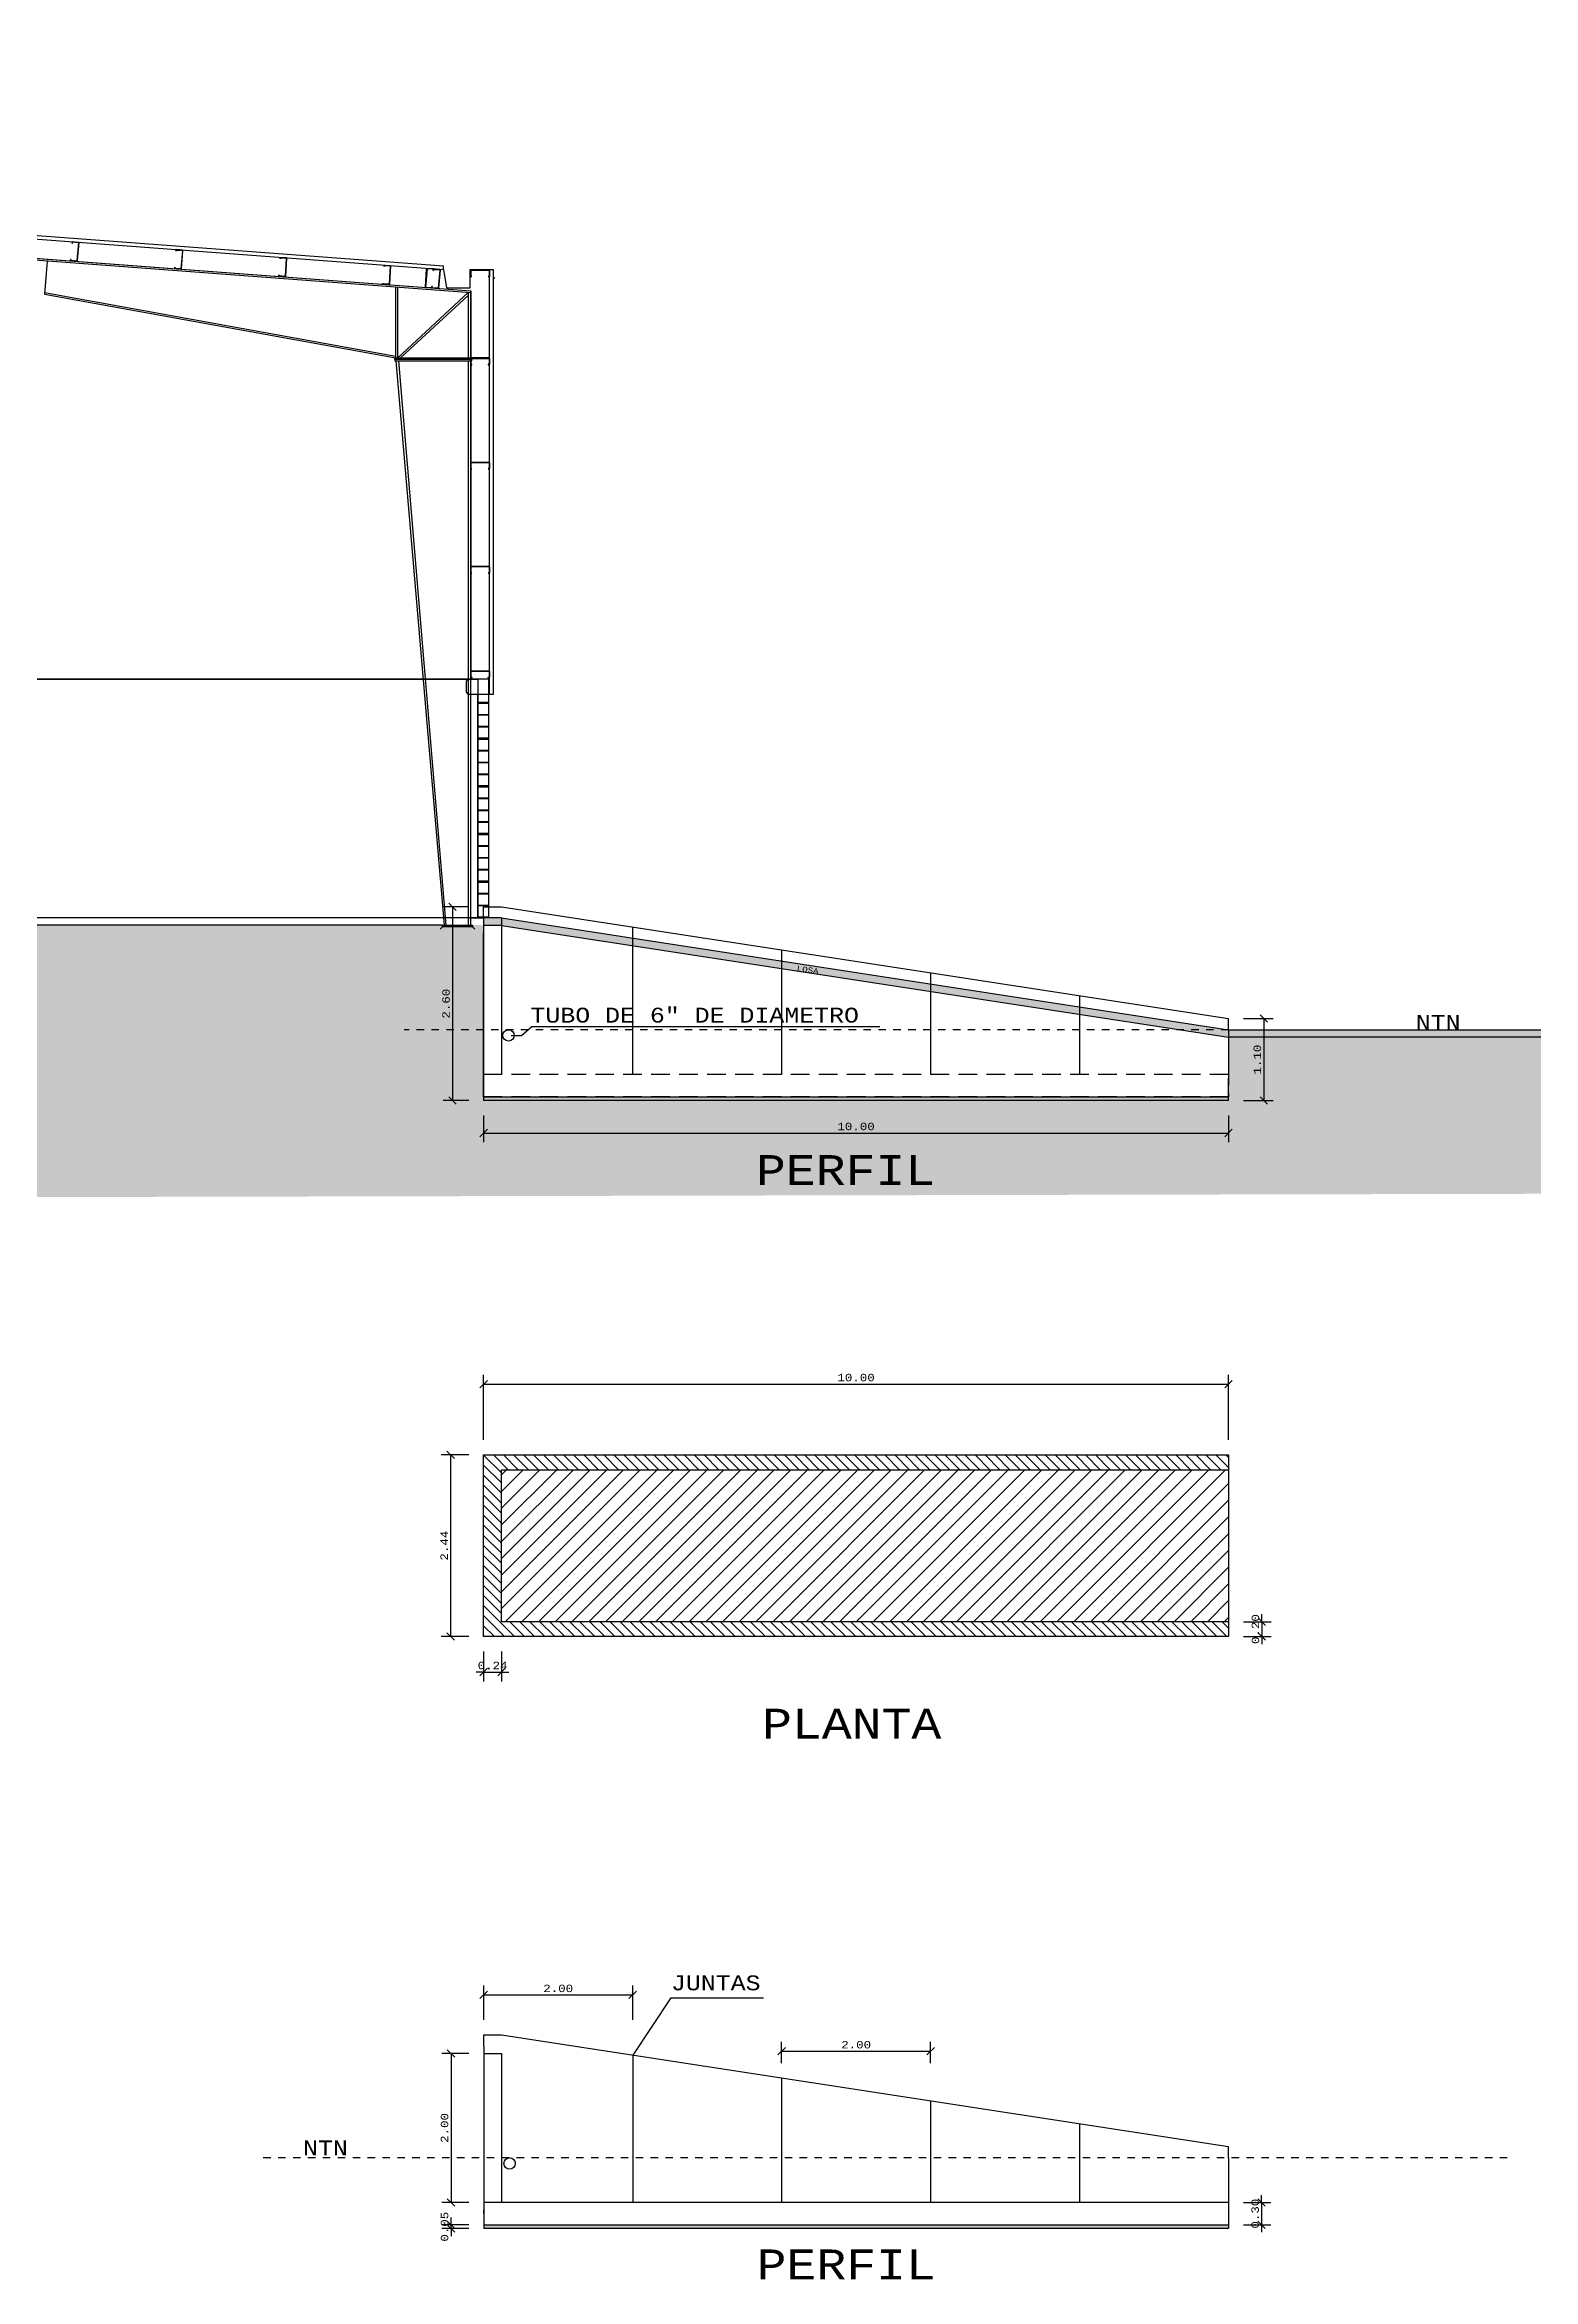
# Model space of a CAD drawing. Header units: metres. Extents: x -108 to 1267, y -15 to 572.
# Drawn here: x -24.37 to -4.38, y 25.12 to 55.12 of the extents above; entities that cross this region are included whole.
import ezdxf

# ---------------------------------------------------------------- set-up
doc = ezdxf.new("R2010")
doc.units = ezdxf.units.M
doc.linetypes.add('DASHED2', pattern=[0.375, 0.25, -0.125])
doc.layers.get('Defpoints').update_dxf_attribs({"lineweight": 0})
for name, color, linetype in [('1- 09', 2, 'Continuous'), ('1- 1', 1, 'Continuous'), ('1- 2', 223, 'Continuous'), ('1- 3', 3, 'Continuous')]:
    doc.layers.add(name, color=color, linetype=linetype)
for name, color, linetype, lineweight in [('2', 223, 'Continuous', 5), ('3', 3, 'Continuous', 0), ('Cotas', 144, 'Continuous', 0), ('hatch', 9, 'Continuous', 0)]:
    doc.layers.add(name, color=color, linetype=linetype, lineweight=lineweight)
doc.styles.add('corrier new', font='cour.ttf', dxfattribs={"height": 0.1})
doc.styles.get("Standard").update_dxf_attribs({"font": 'cour.ttf', "height": 0.1})
doc.dimstyles.new('Ing_metros_anotativa', dxfattribs={"dimscale": 0, "dimtxt": 0.1, "dimasz": 0.1, "dimexe": 0.125, "dimexo": 0.2, "dimgap": 0.03, "dimtad": 1, "dimzin": 1, "dimdsep": 46, "dimtxsty": 'corrier new', "dimblk": 'OBLIQUE', "dimcen": 0, "dimadec": 0, "dimazin": 0, "dimtfac": 1, "dimtix": 1, "dimtmove": 0, "dimatfit": 3, "dimfxl": 1, "dimarcsym": 0})

# ---------------------------------------------------------------- blocks, each defined once
blk = doc.blocks.new('_Oblique')
at = {"color": 0, "linetype": 'ByBlock', "lineweight": -2}
blk.add_line((-0.5, -0.5), (0.5, 0.5), dxfattribs=at)
blk = doc.blocks.new('*D94')
at = {"layer": 'Cotas', "color": 0, "lineweight": -2, "transparency": 16777216}
for p, q in [((-18.675, 43.545), (-19.018, 43.545)), ((-18.893, 43.545), (-18.893, 40.945)), ((-18.675, 40.945), (-19.018, 40.945))]:
    blk.add_line(p, q, dxfattribs=at)
at = {"layer": 'Defpoints', "color": 0, "transparency": 16777216}
for p in [(-18.475, 43.545), (-18.893, 40.945), (-18.475, 40.945)]:
    blk.add_point(p, dxfattribs=at)
at = {"layer": 'Cotas', "color": 0, "lineweight": -2, "transparency": 16777216, "xscale": 0.1, "yscale": 0.1, "zscale": 0.1}
for p, rotation in [((-18.893, 43.545), 90), ((-18.893, 40.945), 270)]:
    blk.add_blockref('_Oblique', p, dxfattribs=dict(at, rotation=rotation))
at = {"layer": 'Cotas', "color": 0, "transparency": 16777216, "insert": (-18.979, 42.245), "char_height": 0.1, "attachment_point": 5, "rotation": 90, "style": 'corrier new'}
blk.add_mtext('2.60', dxfattribs=at)
blk = doc.blocks.new('*D95')
at = {"layer": 'Cotas', "color": 0, "lineweight": -2, "transparency": 16777216}
for p, q in [((-18.475, 40.745), (-18.475, 40.384)), ((-18.475, 40.509), (-8.475, 40.509)), ((-8.475, 40.745), (-8.475, 40.384))]:
    blk.add_line(p, q, dxfattribs=at)
at = {"layer": 'Defpoints', "color": 0, "transparency": 16777216}
for p in [(-18.475, 40.945), (-8.475, 40.945), (-8.475, 40.509)]:
    blk.add_point(p, dxfattribs=at)
at = {"layer": 'Cotas', "color": 0, "lineweight": -2, "transparency": 16777216, "xscale": 0.1, "yscale": 0.1, "zscale": 0.1, "rotation": 180}
blk.add_blockref('_Oblique', (-18.475, 40.509), dxfattribs=at)
at = {"layer": 'Cotas', "color": 0, "lineweight": -2, "transparency": 16777216, "xscale": 0.1, "yscale": 0.1, "zscale": 0.1}
blk.add_blockref('_Oblique', (-8.475, 40.509), dxfattribs=at)
at = {"layer": 'Cotas', "color": 0, "transparency": 16777216, "insert": (-13.475, 40.596), "char_height": 0.1, "attachment_point": 5, "style": 'corrier new'}
blk.add_mtext('10.00', dxfattribs=at)
blk = doc.blocks.new('*D96')
at = {"layer": 'Cotas', "color": 0, "lineweight": -2, "transparency": 16777216}
for p, q in [((-8.275, 42.045), (-7.876, 42.045)), ((-8.001, 42.045), (-8.001, 40.945)), ((-8.275, 40.945), (-7.876, 40.945))]:
    blk.add_line(p, q, dxfattribs=at)
at = {"layer": 'Defpoints', "color": 0, "transparency": 16777216}
for p in [(-8.475, 42.045), (-8.475, 40.945), (-8.001, 40.945)]:
    blk.add_point(p, dxfattribs=at)
at = {"layer": 'Cotas', "color": 0, "lineweight": -2, "transparency": 16777216, "xscale": 0.1, "yscale": 0.1, "zscale": 0.1}
for p, rotation in [((-8.001, 42.045), 90), ((-8.001, 40.945), 270)]:
    blk.add_blockref('_Oblique', p, dxfattribs=dict(at, rotation=rotation))
at = {"layer": 'Cotas', "color": 0, "transparency": 16777216, "insert": (-8.088, 41.495), "char_height": 0.1, "attachment_point": 5, "rotation": 90, "style": 'corrier new'}
blk.add_mtext('1.10', dxfattribs=at)
blk = doc.blocks.new('*D97')
at = {"layer": 'Cotas', "color": 0, "lineweight": -2, "transparency": 16777216}
for p, q in [((-18.475, 36.39), (-18.475, 37.264)), ((-8.475, 36.39), (-8.475, 37.264)), ((-18.475, 37.139), (-8.475, 37.139))]:
    blk.add_line(p, q, dxfattribs=at)
at = {"layer": 'Defpoints', "color": 0, "transparency": 16777216}
for p in [(-8.475, 37.139), (-18.475, 36.19), (-8.475, 36.19)]:
    blk.add_point(p, dxfattribs=at)
at = {"layer": 'Cotas', "color": 0, "lineweight": -2, "transparency": 16777216, "xscale": 0.1, "yscale": 0.1, "zscale": 0.1, "rotation": 180}
blk.add_blockref('_Oblique', (-18.475, 37.139), dxfattribs=at)
at = {"layer": 'Cotas', "color": 0, "lineweight": -2, "transparency": 16777216, "xscale": 0.1, "yscale": 0.1, "zscale": 0.1}
blk.add_blockref('_Oblique', (-8.475, 37.139), dxfattribs=at)
at = {"layer": 'Cotas', "color": 0, "transparency": 16777216, "insert": (-13.475, 37.226), "char_height": 0.1, "attachment_point": 5, "style": 'corrier new'}
blk.add_mtext('10.00', dxfattribs=at)
blk = doc.blocks.new('*D98')
at = {"layer": 'Cotas', "color": 0, "lineweight": -2, "transparency": 16777216}
for p, q in [((-18.675, 36.19), (-19.043, 36.19)), ((-18.918, 36.19), (-18.918, 33.75)), ((-18.675, 33.75), (-19.043, 33.75))]:
    blk.add_line(p, q, dxfattribs=at)
at = {"layer": 'Defpoints', "color": 0, "transparency": 16777216}
for p in [(-18.475, 36.19), (-18.918, 33.75), (-18.475, 33.75)]:
    blk.add_point(p, dxfattribs=at)
at = {"layer": 'Cotas', "color": 0, "lineweight": -2, "transparency": 16777216, "xscale": 0.1, "yscale": 0.1, "zscale": 0.1}
for p, rotation in [((-18.918, 36.19), 90), ((-18.918, 33.75), 270)]:
    blk.add_blockref('_Oblique', p, dxfattribs=dict(at, rotation=rotation))
at = {"layer": 'Cotas', "color": 0, "transparency": 16777216, "insert": (-19.004, 34.97), "char_height": 0.1, "attachment_point": 5, "rotation": 90, "style": 'corrier new'}
blk.add_mtext('2.44', dxfattribs=at)
blk = doc.blocks.new('*D99')
at = {"layer": 'Cotas', "color": 0, "lineweight": -2, "transparency": 16777216}
for p, q in [((-18.475, 33.55), (-18.475, 33.149)), ((-18.235, 33.55), (-18.235, 33.149)), ((-18.475, 33.274), (-18.575, 33.274)), ((-18.475, 33.274), (-18.235, 33.274)), ((-18.235, 33.274), (-18.135, 33.274))]:
    blk.add_line(p, q, dxfattribs=at)
at = {"layer": 'Defpoints', "color": 0, "transparency": 16777216}
for p in [(-18.475, 33.75), (-18.235, 33.75), (-18.235, 33.274)]:
    blk.add_point(p, dxfattribs=at)
at = {"layer": 'Cotas', "color": 0, "lineweight": -2, "transparency": 16777216, "xscale": 0.1, "yscale": 0.1, "zscale": 0.1}
blk.add_blockref('_Oblique', (-18.475, 33.274), dxfattribs=at)
at = {"layer": 'Cotas', "color": 0, "lineweight": -2, "transparency": 16777216, "xscale": 0.1, "yscale": 0.1, "zscale": 0.1, "rotation": 180}
blk.add_blockref('_Oblique', (-18.235, 33.274), dxfattribs=at)
at = {"layer": 'Cotas', "color": 0, "transparency": 16777216, "insert": (-18.355, 33.361), "char_height": 0.1, "attachment_point": 5, "style": 'corrier new'}
blk.add_mtext('0.24', dxfattribs=at)
blk = doc.blocks.new('*D100')
at = {"layer": 'Cotas', "color": 0, "lineweight": -2, "transparency": 16777216}
for p, q in [((-8.275, 33.95), (-7.902, 33.95)), ((-8.027, 33.95), (-8.027, 34.05)), ((-8.027, 33.95), (-8.027, 33.75)), ((-8.275, 33.75), (-7.902, 33.75)), ((-8.027, 33.75), (-8.027, 33.65))]:
    blk.add_line(p, q, dxfattribs=at)
at = {"layer": 'Defpoints', "color": 0, "transparency": 16777216}
for p in [(-8.475, 33.95), (-8.475, 33.75), (-8.027, 33.75)]:
    blk.add_point(p, dxfattribs=at)
at = {"layer": 'Cotas', "color": 0, "lineweight": -2, "transparency": 16777216, "xscale": 0.1, "yscale": 0.1, "zscale": 0.1}
for p, rotation in [((-8.027, 33.95), 270), ((-8.027, 33.75), 90)]:
    blk.add_blockref('_Oblique', p, dxfattribs=dict(at, rotation=rotation))
at = {"layer": 'Cotas', "color": 0, "transparency": 16777216, "insert": (-8.113, 33.85), "char_height": 0.1, "attachment_point": 5, "rotation": 90, "style": 'corrier new'}
blk.add_mtext('0.20', dxfattribs=at)
blk = doc.blocks.new('*D101')
at = {"layer": 'Cotas', "color": 0, "lineweight": -2, "transparency": 16777216}
for p, q in [((-18.674, 28.154), (-19.038, 28.154)), ((-18.913, 28.154), (-18.913, 26.154)), ((-18.674, 26.154), (-19.038, 26.154))]:
    blk.add_line(p, q, dxfattribs=at)
at = {"layer": 'Defpoints', "color": 0, "transparency": 16777216}
for p in [(-18.474, 28.154), (-18.913, 26.154), (-18.474, 26.154)]:
    blk.add_point(p, dxfattribs=at)
at = {"layer": 'Cotas', "color": 0, "lineweight": -2, "transparency": 16777216, "xscale": 0.1, "yscale": 0.1, "zscale": 0.1}
for p, rotation in [((-18.913, 28.154), 90), ((-18.913, 26.154), 270)]:
    blk.add_blockref('_Oblique', p, dxfattribs=dict(at, rotation=rotation))
at = {"layer": 'Cotas', "color": 0, "transparency": 16777216, "insert": (-18.999, 27.154), "char_height": 0.1, "attachment_point": 5, "rotation": 90, "style": 'corrier new'}
blk.add_mtext('2.00', dxfattribs=at)
blk = doc.blocks.new('*D102')
at = {"layer": 'Cotas', "color": 0, "lineweight": -2, "transparency": 16777216}
for p, q in [((-8.274, 26.154), (-7.906, 26.154)), ((-8.031, 26.154), (-8.031, 26.254)), ((-8.031, 26.154), (-8.031, 25.854)), ((-8.274, 25.854), (-7.906, 25.854)), ((-8.031, 25.854), (-8.031, 25.754))]:
    blk.add_line(p, q, dxfattribs=at)
at = {"layer": 'Defpoints', "color": 0, "transparency": 16777216}
for p in [(-8.474, 26.154), (-8.474, 25.854), (-8.031, 25.854)]:
    blk.add_point(p, dxfattribs=at)
at = {"layer": 'Cotas', "color": 0, "lineweight": -2, "transparency": 16777216, "xscale": 0.1, "yscale": 0.1, "zscale": 0.1}
for p, rotation in [((-8.031, 26.154), 270), ((-8.031, 25.854), 90)]:
    blk.add_blockref('_Oblique', p, dxfattribs=dict(at, rotation=rotation))
at = {"layer": 'Cotas', "color": 0, "transparency": 16777216, "insert": (-8.117, 26.004), "char_height": 0.1, "attachment_point": 5, "rotation": 90, "style": 'corrier new'}
blk.add_mtext('0.30', dxfattribs=at)
blk = doc.blocks.new('*D103')
at = {"layer": 'Cotas', "color": 0, "lineweight": -2, "transparency": 16777216}
for p, q in [((-18.474, 28.604), (-18.474, 29.065)), ((-18.474, 28.94), (-16.474, 28.94)), ((-16.474, 28.604), (-16.474, 29.065))]:
    blk.add_line(p, q, dxfattribs=at)
at = {"layer": 'Defpoints', "color": 0, "transparency": 16777216}
for p in [(-16.474, 28.94), (-18.474, 28.404), (-16.474, 28.404)]:
    blk.add_point(p, dxfattribs=at)
at = {"layer": 'Cotas', "color": 0, "lineweight": -2, "transparency": 16777216, "xscale": 0.1, "yscale": 0.1, "zscale": 0.1, "rotation": 180}
blk.add_blockref('_Oblique', (-18.474, 28.94), dxfattribs=at)
at = {"layer": 'Cotas', "color": 0, "lineweight": -2, "transparency": 16777216, "xscale": 0.1, "yscale": 0.1, "zscale": 0.1}
blk.add_blockref('_Oblique', (-16.474, 28.94), dxfattribs=at)
at = {"layer": 'Cotas', "color": 0, "transparency": 16777216, "insert": (-17.474, 29.027), "char_height": 0.1, "attachment_point": 5, "style": 'corrier new'}
blk.add_mtext('2.00', dxfattribs=at)
blk = doc.blocks.new('*D104')
at = {"layer": 'Cotas', "color": 0, "lineweight": -2, "transparency": 16777216}
for p, q in [((-14.474, 28.026), (-14.474, 28.31)), ((-12.474, 28.026), (-12.474, 28.31)), ((-14.474, 28.185), (-12.474, 28.185))]:
    blk.add_line(p, q, dxfattribs=at)
at = {"layer": 'Defpoints', "color": 0, "transparency": 16777216}
for p in [(-12.474, 28.185), (-14.474, 27.826), (-12.474, 27.826)]:
    blk.add_point(p, dxfattribs=at)
at = {"layer": 'Cotas', "color": 0, "lineweight": -2, "transparency": 16777216, "xscale": 0.1, "yscale": 0.1, "zscale": 0.1, "rotation": 180}
blk.add_blockref('_Oblique', (-14.474, 28.185), dxfattribs=at)
at = {"layer": 'Cotas', "color": 0, "lineweight": -2, "transparency": 16777216, "xscale": 0.1, "yscale": 0.1, "zscale": 0.1}
blk.add_blockref('_Oblique', (-12.474, 28.185), dxfattribs=at)
at = {"layer": 'Cotas', "color": 0, "transparency": 16777216, "insert": (-13.474, 28.271), "char_height": 0.1, "attachment_point": 5, "style": 'corrier new'}
blk.add_mtext('2.00', dxfattribs=at)
blk = doc.blocks.new('*D120')
at = {"layer": 'Cotas', "color": 0, "lineweight": -2, "transparency": 16777216}
for p, q in [((-18.674, 25.854), (-19.038, 25.854)), ((-18.674, 25.804), (-19.038, 25.804)), ((-18.913, 25.854), (-18.913, 25.954)), ((-18.913, 25.804), (-18.913, 25.854)), ((-18.913, 25.804), (-18.913, 25.704))]:
    blk.add_line(p, q, dxfattribs=at)
at = {"layer": 'Defpoints', "color": 0, "transparency": 16777216}
for p in [(-18.913, 25.854), (-18.474, 25.854), (-18.474, 25.804)]:
    blk.add_point(p, dxfattribs=at)
at = {"layer": 'Cotas', "color": 0, "lineweight": -2, "transparency": 16777216, "xscale": 0.1, "yscale": 0.1, "zscale": 0.1}
for p, rotation in [((-18.913, 25.854), 270), ((-18.913, 25.804), 90)]:
    blk.add_blockref('_Oblique', p, dxfattribs=dict(at, rotation=rotation))
at = {"layer": 'Cotas', "color": 0, "transparency": 16777216, "insert": (-18.999, 25.829), "char_height": 0.1, "attachment_point": 5, "rotation": 90, "style": 'corrier new'}
blk.add_mtext('0.05', dxfattribs=at)

msp = doc.modelspace()

# ---------------------------------------------------------------- hatches: boundary and pattern name
at = {"transparency": 33554687}
h = msp.add_hatch(dxfattribs=at)
h.set_pattern_fill('AR-CONC', color=32, scale=0.005, angle=45)
h.set_pattern_definition([(95, (-958.60415, -757.5745), (0.70047325, 0.5877669), [0.09525, -1.04775]), (40, (-958.6042, -757.5745), (-0.8000923, 0.55088364), [0.0762, -0.8382029]), (145.451445, (-958.5458, -757.5255), (-0.099619, 1.1386505), [0.08095004, -0.8904512]), (91.1842, (-958.7838, -757.3949), (1.1070512, 0.8097671), [0.142875, -1.571625]), (141.63556, (-958.6915, -757.3274), (-0.0354331, 1.7141338), [0.1214251, -1.335678]), (36.18415, (-958.7838, -757.3949), (-0.0354331, 1.7141338), [0.1142998, -1.2572987]), (66, (-958.64905, -757.35), (0.8975999, 0.17447575), [0.09525, -1.04775]), (11, (-958.6491, -757.35), (-0.4326996, 0.869706), [0.0762, -0.8382]), (116.451445, (-958.57425, -757.33546), (0.46490026, 1.0441817), [0.08095004, -0.8904497]), (82.5, (-958.60415, -757.5745), (-0.288027345, 0.30986707), [0, -0.82804, 0, -0.8509, 0, -0.841375]), (52.5, (-958.60415, -757.5745), (-0.11794864, 0.590435), [0, -0.48514, 0, -0.80899, 0, -0.320675]), (12.5, (-958.8044, -757.77476), (0.499639315, 0.45913098), [0, -0.3175, 0, -0.9906, 0, -1.31445]), (2.5, (-958.8942, -757.86456), (0.43381952, 0.61361196), [0, -0.41275, 0, -0.65786, 0, -0.93345])])
edge = h.paths.add_edge_path()
edge.add_spline(control_points=[(-41.706, 43.276), (-41.706, 43.276), (-41.658, 43.174), (-41.658, 43.174), (-41.658, 43.174), (-41.635, 43.087), (-41.635, 43.087)], knot_values=[10.00002, 10.00002, 10.00002, 10.00002, 11.00002, 11.00002, 11.00002, 12, 12, 12, 12], degree=3, periodic=0)
edge.add_line((-41.616, 43.082), (-41.634, 43.064))
edge.add_spline(control_points=[(-41.635, 43.087), (-41.618, 43.018), (-41.631, 42.907), (-41.656, 42.781)], knot_values=[9.647402, 9.647402, 9.647402, 9.647402, 10, 10, 10, 10], degree=3, periodic=0)
edge.add_spline(control_points=[(-41.656, 42.781), (-41.703, 42.549), (-41.794, 42.267), (-41.824, 42.099)], knot_values=[9, 9, 9, 9, 9.647402, 9.647402, 9.647402, 9.647402], degree=3, periodic=0)
edge.add_spline(control_points=[(-41.824, 42.099), (-41.824, 42.099), (-41.824, 42.093), (-41.824, 42.084)], knot_values=[8.647116, 8.647116, 8.647116, 8.647116, 9, 9, 9, 9], degree=3, periodic=0)
edge.add_spline(control_points=[(-41.824, 42.044), (-41.824, 42.044), (-41.816, 42.02), (-41.816, 42.02)], knot_values=[7.00001, 7.00001, 7.00001, 7.00001, 7.99999, 7.99999, 7.99999, 7.99999], degree=3, periodic=0)
edge.add_spline(control_points=[(-41.816, 42.02), (-41.804, 41.925), (-41.813, 41.827), (-41.872, 41.744)], knot_values=[6, 6, 6, 6, 7, 7, 7, 7], degree=3, periodic=0)
edge.add_line((-41.818, 41.821), (-41.855, 41.784))
edge.add_spline(control_points=[(-41.816, 42.02), (-41.804, 41.925), (-41.813, 41.827), (-41.872, 41.744)], knot_values=[6, 6, 6, 6, 7, 7, 7, 7], degree=3, periodic=0)
edge.add_spline(control_points=[(-41.872, 41.744), (-41.872, 41.744), (-41.895, 41.705), (-41.895, 41.705), (-41.895, 41.705), (-41.895, 41.705), (-41.895, 41.705)], knot_values=[4.99999, 4.99999, 4.99999, 4.99999, 5.99999, 5.99999, 5.99999, 6, 6, 6, 6], degree=3, periodic=0)
edge.add_spline(control_points=[(-41.895, 41.705), (-41.895, 41.705), (-41.911, 41.665), (-41.911, 41.665)], knot_values=[4.00001, 4.00001, 4.00001, 4.00001, 4.99999, 4.99999, 4.99999, 4.99999], degree=3, periodic=0)
edge.add_spline(control_points=[(-41.911, 41.665), (-42.002, 41.522), (-41.979, 41.433), (-42.037, 41.286)], knot_values=[3, 3, 3, 3, 4, 4, 4, 4], degree=3, periodic=0)
edge.add_line((-42.013, 41.358), (-42.018, 41.353))
edge.add_spline(control_points=[(-41.911, 41.665), (-42.002, 41.522), (-41.979, 41.433), (-42.037, 41.286)], knot_values=[3, 3, 3, 3, 4, 4, 4, 4], degree=3, periodic=0)
edge.add_spline(control_points=[(-42.061, 41.207), (-42.061, 41.207), (-42.101, 41.104), (-42.101, 41.104)], knot_values=[1.00001, 1.00001, 1.00001, 1.00001, 1.99999, 1.99999, 1.99999, 1.99999], degree=3, periodic=0)
edge.add_spline(control_points=[(-42.101, 41.104), (-42.101, 41.104), (-42.156, 40.978), (-42.156, 40.978)], knot_values=[0.00001, 0.00001, 0.00001, 0.00001, 0.99999, 0.99999, 0.99999, 0.99999], degree=3, periodic=0)
edge.add_line((-42.18, 40.923), (-45.331, 40.923))
edge.add_line((-45.331, 40.923), (-45.331, 40.996))
edge.add_spline(control_points=[(-45.379, 41.104), (-45.379, 41.104), (-45.323, 40.978), (-45.323, 40.978)], knot_values=[0, 0, 0, 0, 0.99999, 0.99999, 0.99999, 0.99999], degree=3, periodic=0)
edge.add_spline(control_points=[(-45.442, 41.286), (-45.442, 41.286), (-45.418, 41.207), (-45.418, 41.207), (-45.418, 41.207), (-45.418, 41.207), (-45.418, 41.207)], knot_values=[1.99999, 1.99999, 1.99999, 1.99999, 2.99999, 2.99999, 2.99999, 3, 3, 3, 3], degree=3, periodic=0)
edge.add_spline(control_points=[(-45.442, 41.286), (-45.497, 41.415), (-45.479, 41.483), (-45.517, 41.574)], knot_values=[3, 3, 3, 3, 3.769896, 3.769896, 3.769896, 3.769896], degree=3, periodic=0)
edge.add_spline(control_points=[(-45.517, 41.574), (-45.528, 41.602), (-45.544, 41.631), (-45.568, 41.665)], knot_values=[3.769896, 3.769896, 3.769896, 3.769896, 4, 4, 4, 4], degree=3, periodic=0)
edge.add_line((-45.615, 41.737), (-45.608, 41.744))
edge.add_spline(control_points=[(-45.608, 41.744), (-45.662, 41.834), (-45.686, 41.919), (-45.655, 42.021)], knot_values=[6.000083, 6.000083, 6.000083, 6.000083, 7, 7, 7, 7], degree=3, periodic=0)
edge.add_line((-45.684, 41.928), (-45.659, 41.954))
edge.add_spline(control_points=[(-45.608, 41.744), (-45.662, 41.834), (-45.686, 41.919), (-45.655, 42.021)], knot_values=[6.000083, 6.000083, 6.000083, 6.000083, 7, 7, 7, 7], degree=3, periodic=0)
edge.add_spline(control_points=[(-45.655, 42.021), (-45.655, 42.021), (-45.655, 42.099), (-45.655, 42.099)], knot_values=[7.00001, 7.00001, 7.00001, 7.00001, 8, 8, 8, 8], degree=3, periodic=0)
edge.add_spline(control_points=[(-45.655, 42.099), (-45.66, 42.131), (-45.668, 42.167), (-45.677, 42.204)], knot_values=[8, 8, 8, 8, 8.118448, 8.118448, 8.118448, 8.118448], degree=3, periodic=0)
edge.add_spline(control_points=[(-45.677, 42.204), (-45.692, 42.27), (-45.711, 42.343), (-45.731, 42.418)], knot_values=[8.118448, 8.118448, 8.118448, 8.118448, 8.322749, 8.322749, 8.322749, 8.322749], degree=3, periodic=0)
edge.add_spline(control_points=[(-45.731, 42.418), (-45.77, 42.561), (-45.811, 42.714), (-45.834, 42.844)], knot_values=[8.322749, 8.322749, 8.322749, 8.322749, 8.708973, 8.708973, 8.708973, 8.708973], degree=3, periodic=0)
edge.add_spline(control_points=[(-45.845, 43.087), (-45.858, 43.028), (-45.852, 42.943), (-45.834, 42.844)], knot_values=[8.708973, 8.708973, 8.708973, 8.708973, 9, 9, 9, 9], degree=3, periodic=0)
edge.add_spline(control_points=[(-45.774, 43.276), (-45.774, 43.276), (-45.821, 43.174), (-45.821, 43.174), (-45.821, 43.174), (-45.845, 43.087), (-45.845, 43.087)], knot_values=[9.00002, 9.00002, 9.00002, 9.00002, 10.00002, 10.00002, 10.00002, 11, 11, 11, 11], degree=3, periodic=0)
edge.add_line((-45.763, 43.3), (-98.317, 43.3))
edge.add_line((-98.317, 43.3), (-98.317, 41.997))
edge.add_line((-98.317, 41.997), (-95.813, 41.997))
edge.add_line((-95.813, 41.997), (-95.813, 40.994))
edge.add_line((-95.813, 40.994), (-99.02, 40.994))
edge.add_line((-99.02, 40.994), (-99.02, 41.895))
edge.add_line((-99.02, 41.895), (-107.876, 41.895))
edge.add_line((-107.876, 41.895), (-107.876, 39.466))
edge.add_line((-107.876, 39.466), (-3.399, 39.695))
edge.add_line((-3.399, 39.695), (-3.399, 41.795))
edge.add_line((-3.399, 41.795), (-8.475, 41.795))
edge.add_line((-8.475, 41.795), (-8.475, 41.495))
edge.add_line((-8.475, 41.495), (-8.475, 41.195))
edge.add_line((-8.475, 41.195), (-8.475, 40.945))
edge.add_line((-8.475, 40.945), (-18.475, 40.945))
edge.add_line((-18.475, 40.945), (-18.475, 41.495))
edge.add_line((-18.475, 41.495), (-18.475, 41.895))
edge.add_line((-18.475, 41.895), (-18.475, 42.295))
edge.add_line((-18.475, 42.295), (-18.475, 43.3))
edge.add_line((-18.475, 43.3), (-19.178, 43.3))
edge.add_line((-19.178, 43.3), (-41.666, 43.3))
edge.add_line((-41.666, 43.3), (-41.701, 43.266))
edge = h.paths.add_edge_path(flags=16)
edge.add_spline(control_points=[(-71.832, 42.02), (-71.818, 41.879), (-71.812, 41.88), (-71.887, 41.744)], knot_values=[6, 6, 6, 6, 7, 7, 7, 7], degree=3, periodic=0)
edge.add_line((-71.868, 41.787), (-71.824, 41.831))
edge = h.paths.add_edge_path(flags=16)
edge.add_spline(control_points=[(-75.395, 41.104), (-75.395, 41.104), (-75.339, 40.978), (-75.339, 40.978)], knot_values=[0, 0, 0, 0, 0.99999, 0.99999, 0.99999, 0.99999], degree=3, periodic=0)
edge.add_line((-75.339, 40.978), (-75.347, 40.978))
edge.add_line((-75.347, 40.978), (-75.347, 40.962))
edge.add_line((-75.347, 40.962), (-75.339, 40.962))
edge.add_line((-75.339, 40.962), (-75.334, 40.967))
h.paths.add_polyline_path([(-75.008, 40.994), (-75.008, 41.033), (-75.047, 40.994)], flags=17)
h.paths.add_polyline_path([(-73.404, 43.245), (-74.06, 43.245), (-74.06, 43.245), (-74.107, 43.199), (-74.107, 41.294), (-74.747, 41.294), (-74.107, 41.934), (-74.107, 43.261), (-74.123, 43.245), (-74.06, 43.245), (-74.028, 43.276), (-74.028, 43.3), (-73.475, 43.3), (-73.36, 43.21), (-73.404, 43.166)], flags=16)
at = {"transparency": 33554495}
h = msp.add_hatch(dxfattribs=at)
h.set_pattern_fill('AR-CONC', color=256, scale=0.0005, angle=20)
h.paths.add_polyline_path([(-18.235, 43.395), (-18.475, 43.395), (-18.475, 43.295), (-18.235, 43.295)])
h.paths.add_polyline_path([(-18.235, 43.395), (-18.235, 43.295), (-16.475, 43.024), (-16.475, 43.124)])
h.paths.add_polyline_path([(-16.475, 43.124), (-16.475, 43.024), (-9.126, 41.895), (-8.475, 41.895)])
h.paths.add_polyline_path([(-8.475, 41.895), (-9.126, 41.895), (-8.475, 41.795)])
at = {"true_color": 0x000000, "transparency": 33554687}
h = msp.add_hatch(dxfattribs=at)
h.set_pattern_fill('CORK', color=18, scale=0.007)
h.set_pattern_definition([(0, (-969.578278, -757.584502), (0, 0.022225), []), (135, (-969.567166, -757.595615), (-0.0444500192, -0.0444500192), [0.03143091, -0.03143091]), (135, (-969.56161, -757.595615), (-0.0444500192, -0.0444500192), [0.03143091, -0.03143091]), (135, (-969.556053, -757.595615), (-0.0444500192, -0.0444500192), [0.03143091, -0.03143091])])
h.paths.add_polyline_path([(0.898, 41.795), (0.898, 41.895), (-8.475, 41.895), (-8.475, 41.795)])
at = {"true_color": 0x939598, "transparency": 33554687}
h = msp.add_hatch(dxfattribs=at)
h.set_pattern_fill('CLAY', color=252, scale=0.004)
h.set_pattern_definition([(0, (-958.604154, -757.774501), (0, 0.01905), []), (0, (-958.604154, -757.771326), (0, 0.01905), []), (0, (-958.604154, -757.768151), (0, 0.01905), []), (0, (-958.604154, -757.761801), (0, 0.01905), [0.01905, -0.0127])])
h.paths.add_polyline_path([(-8.475, 40.995), (-18.475, 40.995), (-18.475, 40.945), (-8.475, 40.945)])
at = {"transparency": 33554687}
h = msp.add_hatch(dxfattribs=at)
h.set_pattern_fill('ANSI31', color=1, scale=0.03, angle=90)
h.set_pattern_definition([(135, (780.63794, -1121.77799), (-0.067351921, -0.067351921), [])])
h.paths.add_polyline_path([(-8.475, 33.75), (-8.475, 33.95), (-18.235, 33.95), (-18.235, 35.99), (-8.475, 35.99), (-8.475, 36.19), (-18.475, 36.19), (-18.475, 33.75)])
h = msp.add_hatch(dxfattribs=at)
h.set_pattern_fill('ANSI31', color=5, scale=0.05, angle=180)
h.set_pattern_definition([(225, (780.63794, -1121.77799), (0.112253202, -0.112253202), [])])
h.paths.add_polyline_path([(-18.235, 35.99), (-18.235, 33.95), (-8.475, 33.95), (-8.475, 35.99)])
at = {"true_color": 0x939598, "transparency": 33554687}
h = msp.add_hatch(dxfattribs=at)
h.set_pattern_fill('CLAY', color=252, scale=0.004)
h.set_pattern_definition([(0, (-958.60325, -772.91576), (0, 0.01905), []), (0, (-958.60325, -772.912585), (0, 0.01905), []), (0, (-958.60325, -772.90941), (0, 0.01905), []), (0, (-958.60325, -772.90306), (0, 0.01905), [0.01905, -0.0127])])
h.paths.add_polyline_path([(-18.474, 25.854), (-18.474, 25.804), (-8.474, 25.804), (-8.474, 25.854)])

# ---------------------------------------------------------------- linework, layer by layer
at = {"transparency": 33554687}
for p, q in [((-18.475, 43.395), (-18.475, 43.545)), ((-18.475, 43.545), (-18.235, 43.545)), ((-18.235, 43.545), (-8.475, 42.045)), ((-18.235, 43.395), (-18.475, 43.395)), ((-18.235, 43.295), (-18.475, 43.295)), ((-18.235, 43.395), (-8.475, 41.895)), ((-18.235, 43.295), (-8.475, 41.795)), ((-16.475, 43.269), (-16.475, 41.295)), ((-14.475, 42.963), (-14.475, 41.295)), ((-12.475, 42.657), (-12.475, 41.295)), ((-10.475, 42.351), (-10.475, 41.295)), ((-8.475, 41.895), (-8.475, 42.045)), ((-18.105, 41.819), (-17.968, 41.819)), ((-17.968, 41.819), (-17.829, 41.937)), ((-17.829, 41.937), (-13.154, 41.937)), ((-8.475, 41.895), (0.898, 41.895)), ((0.898, 41.795), (-8.475, 41.795)), ((-8.475, 40.945), (-18.475, 40.945)), ((-18.475, 33.75), (-18.475, 36.19)), ((-18.475, 36.19), (-8.475, 36.19)), ((-8.475, 36.19), (-8.475, 33.75)), ((-18.235, 35.99), (-8.475, 35.99)), ((-18.235, 33.95), (-18.235, 35.99)), ((-8.475, 33.95), (-18.235, 33.95)), ((-8.475, 33.75), (-18.475, 33.75)), ((-15.961, 28.903), (-16.474, 28.133)), ((-15.961, 28.903), (-14.72, 28.903)), ((-18.474, 28.254), (-18.474, 28.404)), ((-18.474, 28.404), (-18.234, 28.404)), ((-18.474, 28.254), (-18.474, 25.804)), ((-18.234, 28.404), (-8.474, 26.904)), ((-16.474, 28.133), (-16.474, 26.154)), ((-14.474, 27.826), (-14.474, 26.154)), ((-12.474, 27.518), (-12.474, 26.154)), ((-10.474, 27.211), (-10.474, 26.154)), ((-8.474, 26.754), (-8.474, 26.904)), ((-8.474, 25.804), (-18.474, 25.804))]:
    msp.add_line(p, q, dxfattribs=at)
at = {"color": 251, "true_color": 0x636466, "transparency": 33554687}
for p, q in [((-18.475, 43.395), (-18.475, 41.895)), ((-18.475, 41.795), (-18.475, 41.195)), ((-18.475, 41.145), (-18.475, 41.195)), ((-8.475, 41.195), (-8.475, 41.145)), ((-18.474, 26.004), (-18.474, 26.054)), ((-18.474, 25.854), (-8.474, 25.854)), ((-8.474, 26.054), (-8.474, 26.004))]:
    msp.add_line(p, q, dxfattribs=at)
at = {"color": 7, "transparency": 33554687}
for p, q in [((-18.475, 43.395), (-18.475, 40.995)), ((-8.475, 41.895), (-8.475, 41.495)), ((-8.475, 41.495), (-8.475, 41.195)), ((-18.475, 40.995), (-8.475, 40.995)), ((-8.474, 26.754), (-8.474, 26.354)), ((-8.474, 26.154), (-18.474, 26.154)), ((-8.474, 26.354), (-8.474, 25.804)), ((-18.474, 25.854), (-8.474, 25.854))]:
    msp.add_line(p, q, dxfattribs=at)
at = {"color": 251, "linetype": 'DASHED2', "ltscale": 150, "true_color": 0x636466, "transparency": 33554559}
for p, q in [((-18.235, 43.395), (-18.235, 41.295)), ((-18.234, 28.154), (-18.234, 26.154))]:
    msp.add_line(p, q, dxfattribs=at)
at = {"color": 1, "linetype": 'DASHED2', "ltscale": 0.35, "transparency": 33554559}
for p, q in [((-8.475, 41.895), (-19.541, 41.895)), ((-4.733, 26.754), (-21.517, 26.754))]:
    msp.add_line(p, q, dxfattribs=at)
at = {"linetype": 'DASHED2', "transparency": 33554687}
for p, q in [((-8.475, 41.795), (-8.475, 40.995)), ((-8.475, 41.295), (-18.475, 41.295)), ((-8.475, 40.995), (-8.475, 41.295)), ((-8.475, 40.995), (-18.475, 40.995)), ((-18.475, 40.994), (-18.475, 40.945)), ((-8.475, 40.945), (-8.475, 40.995))]:
    msp.add_line(p, q, dxfattribs=at)
at = {"transparency": 33554495}
msp.add_line((-18.474, 28.154), (-18.234, 28.154), dxfattribs=at)
at = {"color": 5, "transparency": 33554687}
for centre in [(-18.141, 41.819), (-18.126, 26.677)]:
    msp.add_circle(centre, 0.0762, dxfattribs=at)
at = {"layer": '1- 09', "lineweight": 25, "transparency": 33554687}
for points in [[(-24.336, 52.21), (-24.368, 51.768)], [(-24.368, 51.791), (-19.652, 50.938)], [(-24.368, 51.768), (-19.652, 50.915)], [(-19.652, 50.915), (-19.652, 51.863)], [(-19.628, 50.915), (-19.628, 51.863)], [(-18.681, 51.791), (-19.628, 50.915)], [(-18.681, 51.752), (-19.589, 50.915)], [(-19.668, 50.891), (-19.668, 50.915), (-18.633, 50.915), (-18.633, 50.891), (-19.668, 50.891)], [(-19.668, 50.915), (-19.668, 50.915)], [(-19.668, 50.891), (-19.668, 50.875), (-18.633, 50.875), (-18.633, 50.891), (-19.668, 50.891)], [(-19.668, 50.875), (-19.668, 50.875)], [(-19.652, 50.875), (-19.004, 43.3)], [(-19.62, 50.875), (-18.981, 43.3)]]:
    msp.add_lwpolyline(points, dxfattribs=at)
at = {"layer": '1- 1', "lineweight": 25, "transparency": 33554687}
for points in [[(-58.744, 55.117), (-19.012, 52.147)], [(-58.744, 55.069), (-19.012, 52.1), (-19.012, 52.147)], [(-58.744, 54.817), (-18.649, 51.815)], [(-58.744, 54.793), (-18.649, 51.791)], [(-18.396, 46.396), (-18.396, 52.099), (-18.349, 52.099)], [(-18.349, 52.099), (-18.349, 46.396), (-18.396, 46.396)], [(-18.68, 50.915), (-18.68, 51.791)], [(-18.649, 50.915), (-18.649, 51.815)], [(-18.68, 43.3), (-18.68, 50.875)], [(-18.649, 43.3), (-18.649, 50.875)], [(-18.404, 46.602), (-18.68, 46.602), (-18.704, 46.578)], [(-18.704, 46.428), (-18.704, 46.578)], [(-18.404, 43.395), (-18.404, 46.602)], [(-18.404, 46.396), (-18.68, 46.396), (-18.704, 46.428)], [(-18.554, 43.395), (-18.554, 46.396)], [(-18.554, 46.294), (-18.404, 46.294)], [(-18.554, 46.278), (-18.404, 46.278)], [(-18.554, 46.128), (-18.404, 46.128)], [(-18.554, 46.12), (-18.404, 46.12)], [(-18.554, 45.97), (-18.404, 45.97)], [(-18.554, 45.962), (-18.404, 45.962)], [(-18.554, 45.812), (-18.404, 45.812)], [(-18.554, 45.796), (-18.404, 45.796)], [(-18.554, 45.646), (-18.404, 45.646)], [(-18.554, 45.638), (-18.404, 45.638)], [(-18.554, 45.488), (-18.404, 45.488)], [(-18.554, 45.48), (-18.404, 45.48)], [(-18.554, 45.33), (-18.404, 45.33)], [(-18.554, 45.322), (-18.404, 45.322)], [(-18.554, 45.172), (-18.404, 45.172)], [(-18.554, 45.156), (-18.404, 45.156)], [(-18.554, 45.006), (-18.404, 45.006)], [(-18.554, 44.998), (-18.404, 44.998)], [(-18.554, 44.848), (-18.404, 44.848)], [(-18.554, 44.84), (-18.404, 44.84)], [(-18.554, 44.69), (-18.404, 44.69)], [(-18.554, 44.682), (-18.404, 44.682)], [(-18.554, 44.532), (-18.404, 44.532)], [(-18.554, 44.517), (-18.404, 44.517)], [(-18.554, 44.366), (-18.404, 44.366)], [(-18.554, 44.359), (-18.404, 44.359)], [(-18.554, 44.208), (-18.404, 44.208)], [(-18.554, 44.201), (-18.404, 44.201)], [(-18.554, 44.051), (-18.404, 44.051)], [(-18.554, 44.043), (-18.404, 44.043)], [(-18.554, 43.893), (-18.404, 43.893)], [(-18.554, 43.877), (-18.404, 43.877)], [(-18.554, 43.727), (-18.404, 43.727)], [(-18.554, 43.719), (-18.404, 43.719)], [(-18.554, 43.569), (-18.404, 43.569)], [(-18.554, 43.561), (-18.404, 43.561)], [(-18.554, 43.411), (-18.404, 43.411)]]:
    msp.add_lwpolyline(points, dxfattribs=at)
at = {"layer": '1- 2', "lineweight": 25, "transparency": 33554687}
for points in [[(-24.02, 52.234), (-24.02, 52.218), (-24.012, 52.218), (-23.933, 52.21), (-23.933, 52.218), (-23.91, 52.463), (-23.917, 52.463), (-23.996, 52.471), (-23.996, 52.463), (-24.004, 52.455), (-23.996, 52.455), (-23.996, 52.463)], [(-24.02, 52.218), (-24.012, 52.234), (-24.02, 52.234)], [(-23.933, 52.21), (-24.012, 52.218)], [(-23.996, 52.471), (-23.917, 52.463)], [(-23.91, 52.463), (-23.933, 52.218)], [(-22.622, 52.131), (-22.622, 52.115), (-22.614, 52.115), (-22.535, 52.107), (-22.511, 52.352), (-22.519, 52.36), (-22.598, 52.368), (-22.606, 52.36), (-22.606, 52.344), (-22.598, 52.36), (-22.519, 52.36)], [(-22.519, 52.352), (-22.535, 52.107), (-22.614, 52.115)], [(-21.2, 52.257), (-21.121, 52.25), (-21.137, 52.005), (-21.224, 52.013), (-21.224, 52.028)], [(-22.622, 52.115), (-22.622, 52.131)], [(-19.826, 51.91), (-19.826, 51.918)], [(-19.747, 51.902), (-19.826, 51.902)], [(-19.802, 52.155), (-19.723, 52.147), (-19.739, 51.902)], [(-19.257, 51.863), (-19.241, 52.107)], [(-19.154, 52.107), (-19.233, 52.107), (-19.257, 51.863)], [(-19.233, 52.115), (-19.233, 52.107), (-19.241, 52.107)], [(-19.233, 52.115), (-19.154, 52.107), (-19.146, 52.099)], [(-19.06, 52.092), (-19.083, 51.847), (-19.162, 51.855)], [(-19.154, 52.107), (-19.154, 52.115)], [(-19.146, 52.099), (-19.154, 52.084), (-19.154, 52.099)], [(-19.068, 52.092), (-19.068, 52.099)], [(-18.649, 52.092), (-18.649, 52.084)], [(-18.649, 52.092), (-18.404, 52.092)], [(-18.404, 52.084), (-18.404, 52.092), (-18.649, 52.092)], [(-18.633, 52.005), (-18.649, 52.005), (-18.649, 52.084)], [(-18.649, 52.084), (-18.649, 52.005), (-18.633, 52.005)], [(-18.396, 52.084), (-18.396, 52.092), (-18.404, 52.092)], [(-18.396, 52.084), (-18.396, 52.005), (-18.404, 52.005)], [(-18.396, 52.005), (-18.396, 52.084)], [(-18.396, 52.005), (-18.396, 52.013)], [(-19.257, 51.863), (-19.249, 51.855)], [(-19.17, 51.87), (-19.17, 51.855), (-19.249, 51.855)], [(-19.17, 51.855), (-19.162, 51.87), (-19.17, 51.87)], [(-18.412, 50.82), (-18.404, 50.82), (-18.396, 50.828), (-18.396, 50.907), (-18.404, 50.915), (-18.649, 50.915), (-18.649, 50.82), (-18.633, 50.82), (-18.633, 50.828), (-18.649, 50.828), (-18.649, 50.907), (-18.404, 50.907)], [(-18.404, 50.828), (-18.412, 50.828), (-18.412, 50.82)], [(-18.396, 50.907), (-18.396, 50.828)], [(-18.649, 49.43), (-18.649, 49.509), (-18.404, 49.509)], [(-18.396, 49.509), (-18.396, 49.43)], [(-18.404, 49.422), (-18.412, 49.422)], [(-18.404, 49.43), (-18.404, 49.438)], [(-18.649, 48.111), (-18.404, 48.111)], [(-18.404, 48.024), (-18.412, 48.024)], [(-18.404, 48.103), (-18.404, 48.111)], [(-18.396, 48.103), (-18.396, 48.024)], [(-18.649, 46.626), (-18.649, 46.712)], [(-18.649, 46.705), (-18.649, 46.712), (-18.404, 46.712)], [(-18.404, 46.705), (-18.649, 46.705), (-18.649, 46.626), (-18.633, 46.626), (-18.633, 46.618)], [(-18.649, 46.626), (-18.649, 46.618)], [(-18.633, 46.618), (-18.649, 46.618)], [(-18.404, 46.618), (-18.412, 46.618), (-18.412, 46.626), (-18.404, 46.626)], [(-18.396, 46.705), (-18.404, 46.712)], [(-18.396, 46.705), (-18.396, 46.626), (-18.404, 46.618)], [(-18.396, 46.626), (-18.396, 46.705)], [(-18.396, 46.626), (-18.396, 46.633)], [(-19.028, 43.3), (-98.483, 43.3)], [(-19.012, 43.395), (-43.491, 43.395)]]:
    msp.add_lwpolyline(points, dxfattribs=at)
for points, knots in [([(-21.224, 52.028), (-21.224, 52.028), (-21.224, 52.005), (-21.224, 52.005), (-21.224, 52.005), (-21.137, 52.005), (-21.137, 52.005), (-21.137, 52.005), (-21.121, 52.25), (-21.121, 52.25), (-21.121, 52.25), (-21.121, 52.257), (-21.121, 52.257), (-21.121, 52.257), (-21.208, 52.257), (-21.208, 52.257), (-21.208, 52.257), (-21.208, 52.242), (-21.208, 52.242), (-21.208, 52.242), (-21.208, 52.257), (-21.208, 52.257)], [0, 0, 0, 0, 1, 1, 1, 2, 2, 2, 3, 3, 3, 4, 4, 4, 5, 5, 5, 6, 6, 6, 7, 7, 7, 7]), ([(-19.826, 51.918), (-19.826, 51.918), (-19.826, 51.902), (-19.826, 51.902), (-19.826, 51.902), (-19.747, 51.894), (-19.747, 51.894), (-19.747, 51.894), (-19.739, 51.894), (-19.739, 51.894), (-19.739, 51.894), (-19.739, 51.902), (-19.739, 51.902), (-19.739, 51.902), (-19.723, 52.147), (-19.723, 52.147), (-19.723, 52.147), (-19.802, 52.155), (-19.802, 52.155), (-19.802, 52.155), (-19.81, 52.155), (-19.81, 52.155), (-19.81, 52.155), (-19.81, 52.139), (-19.81, 52.139), (-19.81, 52.139), (-19.81, 52.155), (-19.81, 52.155)], [0, 0, 0, 0, 1, 1, 1, 2, 2, 2, 3, 3, 3, 4, 4, 4, 5, 5, 5, 6, 6, 6, 7, 7, 7, 8, 8, 8, 9, 9, 9, 9]), ([(-19.249, 51.863), (-19.249, 51.863), (-19.17, 51.855), (-19.17, 51.855), (-19.17, 51.855), (-19.17, 51.87), (-19.17, 51.87), (-19.17, 51.87), (-19.17, 51.855), (-19.17, 51.855), (-19.17, 51.855), (-19.162, 51.855), (-19.162, 51.855), (-19.162, 51.855), (-19.083, 51.847), (-19.083, 51.847), (-19.083, 51.847), (-19.06, 52.092), (-19.06, 52.092), (-19.06, 52.092), (-19.06, 52.099), (-19.06, 52.099), (-19.06, 52.099), (-19.068, 52.099), (-19.068, 52.099), (-19.068, 52.099), (-19.146, 52.107), (-19.146, 52.107), (-19.146, 52.107), (-19.146, 52.099), (-19.146, 52.099), (-19.146, 52.099), (-19.154, 52.084), (-19.154, 52.084), (-19.154, 52.084), (-19.146, 52.084), (-19.146, 52.084), (-19.146, 52.084), (-19.146, 52.099), (-19.146, 52.099), (-19.146, 52.099), (-19.068, 52.099), (-19.068, 52.099)], [0, 0, 0, 0, 1, 1, 1, 2, 2, 2, 3, 3, 3, 4, 4, 4, 5, 5, 5, 6, 6, 6, 7, 7, 7, 8, 8, 8, 9, 9, 9, 10, 10, 10, 11, 11, 11, 12, 12, 12, 13, 13, 13, 14, 14, 14, 14]), ([(-18.404, 52.005), (-18.404, 52.005), (-18.412, 52.005), (-18.412, 52.005), (-18.412, 52.005), (-18.404, 52.005), (-18.404, 52.005)], [0, 0, 0, 0, 1, 1, 1, 2, 2, 2, 2]), ([(-18.412, 49.422), (-18.412, 49.422), (-18.396, 49.422), (-18.396, 49.422), (-18.396, 49.422), (-18.396, 49.509), (-18.396, 49.509), (-18.396, 49.509), (-18.649, 49.509), (-18.649, 49.509), (-18.649, 49.509), (-18.649, 49.422), (-18.649, 49.422), (-18.649, 49.422), (-18.633, 49.422), (-18.633, 49.422), (-18.633, 49.422), (-18.649, 49.422), (-18.649, 49.422)], [0, 0, 0, 0, 1, 1, 1, 2, 2, 2, 3, 3, 3, 4, 4, 4, 5, 5, 5, 6, 6, 6, 6]), ([(-18.412, 48.024), (-18.412, 48.024), (-18.396, 48.024), (-18.396, 48.024), (-18.396, 48.024), (-18.396, 48.111), (-18.396, 48.111), (-18.396, 48.111), (-18.649, 48.111), (-18.649, 48.111), (-18.649, 48.111), (-18.649, 48.024), (-18.649, 48.024), (-18.649, 48.024), (-18.633, 48.024), (-18.633, 48.024), (-18.633, 48.024), (-18.649, 48.024), (-18.649, 48.024), (-18.649, 48.024), (-18.649, 48.103), (-18.649, 48.103)], [0, 0, 0, 0, 1, 1, 1, 2, 2, 2, 3, 3, 3, 4, 4, 4, 5, 5, 5, 6, 6, 6, 7, 7, 7, 7])]:
    msp.add_open_spline(points, degree=3, knots=knots, dxfattribs=at)
at = {"layer": '1- 3', "lineweight": 25, "transparency": 33554687}
msp.add_lwpolyline([(-19.21, 52.115), (-19.012, 52.099), (-18.973, 51.855), (-18.657, 51.855), (-18.657, 52.099), (-18.349, 52.099), (-18.349, 51.997), (-18.325, 51.981)], dxfattribs=at)
at = {"layer": '2', "lineweight": 25, "transparency": 33554687}
for points in [[(-19.028, 43.276), (-19.06, 43.245)], [(-19.028, 43.276), (-19.028, 43.3), (-18.625, 43.3), (-18.625, 43.276), (-19.028, 43.276)], [(-19.028, 43.3), (-19.028, 43.3)], [(-18.625, 43.276), (-18.594, 43.245)]]:
    msp.add_lwpolyline(points, dxfattribs=at)
at = {"layer": '3', "lineweight": 25, "transparency": 33554687}
for points in [[(-18.68, 43.395), (-18.475, 43.395)], [(-18.475, 40.994), (-18.475, 43.197)], [(-18.475, 43.197), (-18.475, 43.197)]]:
    msp.add_lwpolyline(points, dxfattribs=at)
at = {"layer": 'hatch', "lineweight": 25, "transparency": 33554687}
for points in [[(-43.491, 46.602), (-43.491, 53.671), (-18.649, 51.815), (-18.649, 46.602), (-43.491, 46.602)], [(-18.554, 46.602), (-18.554, 43.395), (-43.491, 43.395), (-43.491, 46.602), (-18.554, 46.602)], [(-43.491, 46.602), (-18.649, 46.602)]]:
    msp.add_lwpolyline(points, dxfattribs=at)

# ---------------------------------------------------------------- texts
at = {"transparency": 33554687, "insert": (-14.265, 42.758), "char_height": 0.0737, "attachment_point": 1, "rotation": 351.4692}
msp.add_mtext_dynamic_manual_height_columns('LOSA', width=0.69941, gutter_width=0.369, heights=[0], dxfattribs=at)
at = {"transparency": 33554687, "attachment_point": 1}
for s, width, gutter_width, insert, char_height in [('TUBO DE 6" DE DIAMETRO', 7.33687, 0.728, (-17.846, 42.191), 0.2), ('NTN', 10.02919, 1, (-5.962, 42.095), 0.2), ('PERFIL', 8.15481, 1, (-14.819, 40.212), 0.4), ('PLANTA', 8.15481, 1, (-14.736, 32.781), 0.4), ('JUNTAS', 7.33687, 0.728, (-15.96, 29.202), 0.2), ('NTN', 10.02919, 1, (-20.899, 26.986), 0.2), ('PERFIL', 8.15481, 1, (-14.81, 25.523), 0.4)]:
    msp.add_mtext_dynamic_manual_height_columns(s, width=width, gutter_width=gutter_width, heights=[0], dxfattribs=dict(at, insert=insert, char_height=char_height))

# ---------------------------------------------------------------- dimensions: what is measured, and where the dimension line sits
at = {"layer": 'Cotas', "transparency": 33554687}
for base, p1, p2, picture, middle in [((-18.893, 40.945), (-18.475, 43.545), (-18.475, 40.945), '*D94', (-18.979, 42.245)), ((-8.001, 40.945), (-8.475, 42.045), (-8.475, 40.945), '*D96', (-8.088, 41.495)), ((-18.918, 33.75), (-18.475, 36.19), (-18.475, 33.75), '*D98', (-19.004, 34.97)), ((-8.027, 33.75), (-8.475, 33.95), (-8.475, 33.75), '*D100', (-8.113, 33.85)), ((-18.913, 26.154), (-18.474, 28.154), (-18.474, 26.154), '*D101', (-18.999, 27.154)), ((-8.031, 25.854), (-8.474, 26.154), (-8.474, 25.854), '*D102', (-8.117, 26.004)), ((-18.913, 25.854), (-18.474, 25.804), (-18.474, 25.854), '*D120', (-18.999, 25.829))]:
    dim = msp.add_linear_dim(base=base, p1=p1, p2=p2, angle=90, dimstyle='Ing_metros_anotativa', dxfattribs=at)
    dim.commit()
    dim.dimension.update_dxf_attribs({"geometry": picture, "text_midpoint": middle})
for base, p1, p2, picture, middle in [((-8.475, 40.509), (-18.475, 40.945), (-8.475, 40.945), '*D95', (-13.475, 40.596)), ((-8.475, 37.139), (-18.475, 36.19), (-8.475, 36.19), '*D97', (-13.475, 37.226)), ((-18.235, 33.274), (-18.475, 33.75), (-18.235, 33.75), '*D99', (-18.355, 33.361)), ((-16.474, 28.94), (-18.474, 28.404), (-16.474, 28.404), '*D103', (-17.474, 29.027)), ((-12.474, 28.185), (-14.474, 27.826), (-12.474, 27.826), '*D104', (-13.474, 28.271))]:
    dim = msp.add_linear_dim(base=base, p1=p1, p2=p2, dimstyle='Ing_metros_anotativa', dxfattribs=at)
    dim.commit()
    dim.dimension.update_dxf_attribs({"geometry": picture, "text_midpoint": middle})

doc.saveas('drawing.dxf')
